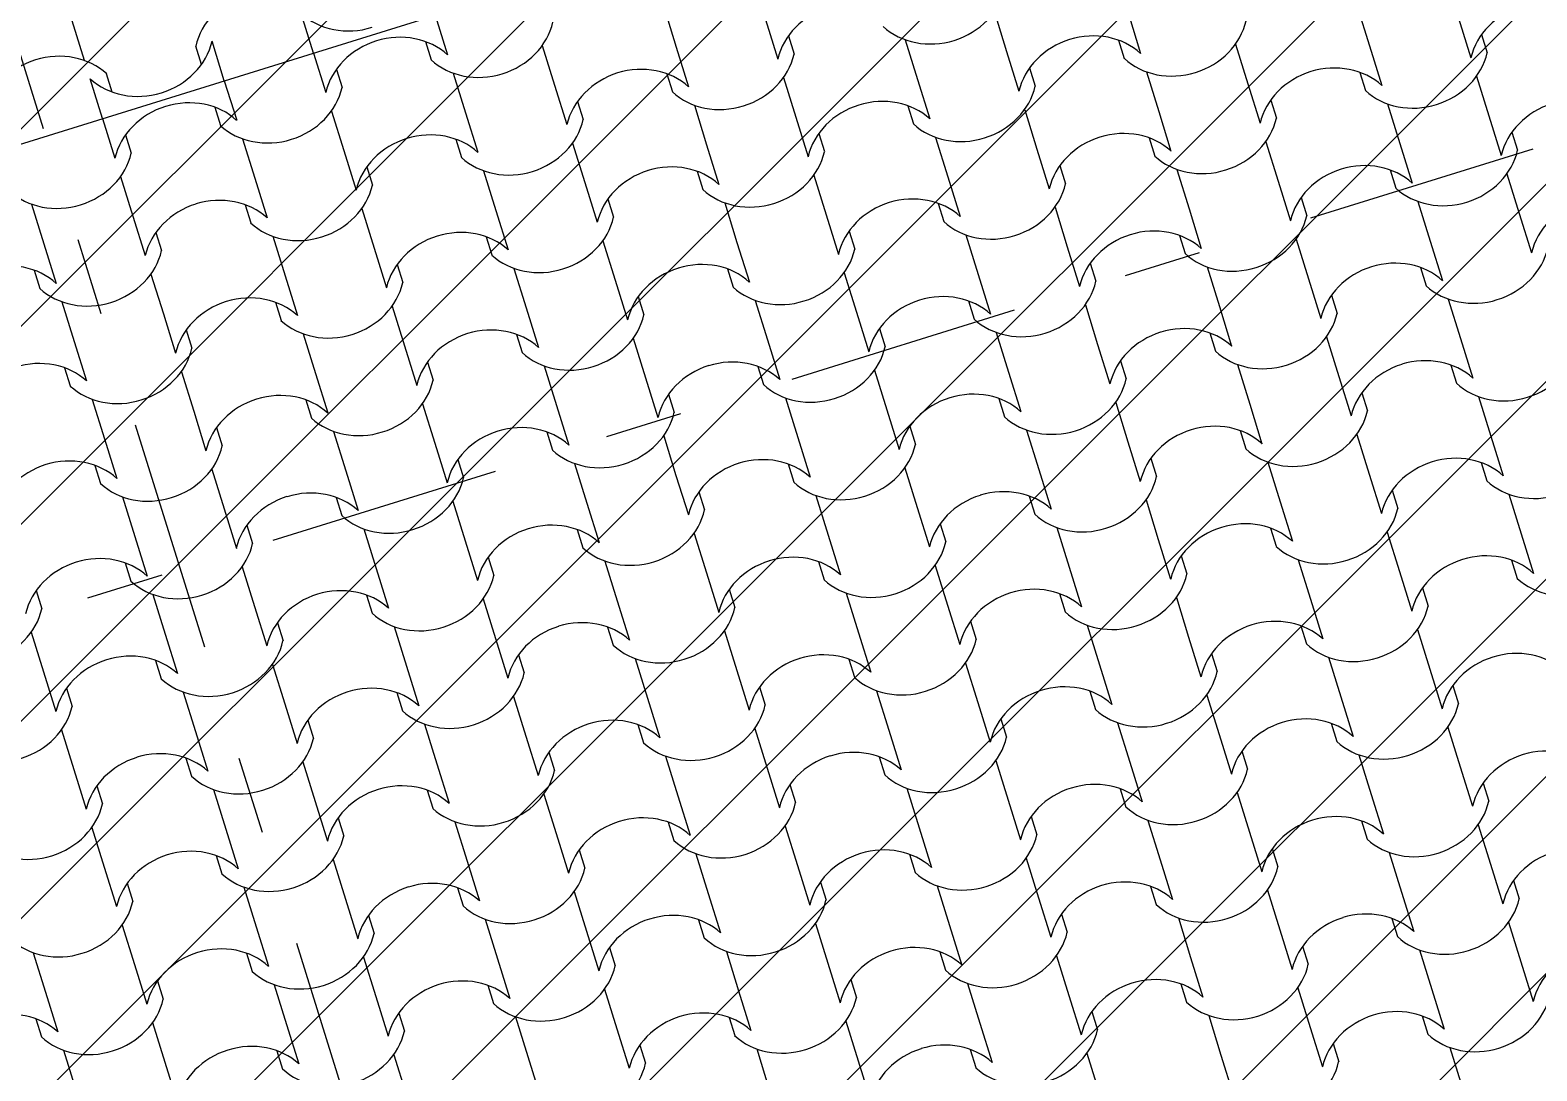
# Model space of a CAD drawing. Header units: metres. Extents: x -111189 to -108577, y -72951 to -72647.
# Drawn here: x -110190.884 to -110188.942, y -72663.99 to -72662.649 of the extents above; entities that cross this region are included whole.
import ezdxf

# ---------------------------------------------------------------- set-up
doc = ezdxf.new("R2010")
doc.units = ezdxf.units.M
doc.header["$MEASUREMENT"] = 0
doc.set_wipeout_variables(frame=1)
doc.linetypes.add('OTK - Traço Ponto CORTES_ALÇ', pattern=[0.6, 0.3, -0.15, 0, -0.15])
doc.linetypes.add('Wipeout_Contour', pattern=[1, 0, -1])
for name, color, linetype in [('00 - Cotas Implantação', 7, 'Continuous'), ('02 - PASSEIOS', 7, 'Continuous'), ('03 - COBERTURA', 7, 'Continuous'), ('13 - IMPLANTAÇÃO (apoio).Layer Apoio', 7, 'Continuous'), ('14 - CORTES.Marcadores', 7, 'Continuous')]:
    doc.layers.add(name, color=color, linetype=linetype)
doc.styles.add('ESTILO_GERADO_2', font='malgunsl.ttf')
doc.dimstyles.new('ESTILO_GERADO__1', dxfattribs={"dimtxt": 0.15, "dimasz": 0.095, "dimexe": 0.18, "dimexo": 0.5, "dimgap": 0, "dimtad": 1, "dimzin": 0, "dimdsep": 46, "dimtxsty": 'ESTILO_GERADO_2', "dimblk": 'ARROWHEAD_2', "dimblk1": 'ARROWHEAD_2', "dimblk2": 'ARROWHEAD_2', "dimcen": 0.09, "dimclrd": 7, "dimclre": 7, "dimclrt": 7, "dimadec": 0, "dimazin": 0, "dimtfac": 1, "dimtdec": 4, "dimtmove": 0, "dimatfit": 3, "dimfxl": 1, "dimtolj": 1, "dimtzin": 0, "dimarcsym": 0})

# ---------------------------------------------------------------- blocks, each defined once
blk = doc.blocks.new('Malha_8_1', base_point=(-111182.45, -72914.5203))
at = {"color": 254, "linetype": 'Wipeout_Contour', "lineweight": 0, "ltscale": 1861428.278801215}
blk.add_wipeout([(-111182.45, -72914.5203), (-111181.1398, -72916.9324), (-111179.283, -72920.3506), (-111178.6992, -72921.4255), (-111173.1932, -72931.5618), (-111171.3979, -72934.867), (-111163.9365, -72948.6033), (-111162.5896, -72948.18), (-111170.1617, -72934.1975), (-111171.9536, -72930.8885), (-111177.4458, -72920.7467), (-111178.0283, -72919.6711), (-111179.8807, -72916.2505), (-111181.0503, -72914.0907)], dxfattribs=at).dxf.layer = '02 - PASSEIOS'
blk = doc.blocks.new('Plano de Corte_1_1', base_point=(-111175.814, -72928.8103))
at = {"layer": '14 - CORTES.Marcadores', "color": 7, "linetype": 'OTK - Traço Ponto CORTES_ALÇ', "lineweight": 5}
blk.add_line((-111175.5275, -72928.7212), (-111154.4899, -72922.1814), dxfattribs=at)
blk = doc.blocks.new('*X120', base_point=(-110957.0649, -73026.2797))
at = {"layer": '03 - COBERTURA', "color": 253, "linetype": 'Continuous', "lineweight": 9}
for p, q in [((-111166.1175, -72925.1839), (-111166.1333, -72925.1329)), ((-111166.4124, -72925.1935), (-111166.4282, -72925.1425)), ((-111166.2619, -72925.1985), (-111166.2692, -72925.1751)), ((-111166.2323, -72925.2196), (-111166.2481, -72925.1686)), ((-111166.3767, -72925.2342), (-111166.384, -72925.2108)), ((-111166.3891, -72925.2683), (-111166.405, -72925.2173))]:
    blk.add_line(p, q, dxfattribs=at)
for centre, major_axis, start_param, end_param in [((-111166.18, -72925.1853), (0.0878, 0.0273), 0.466079, 2.675513), ((-111166.0656, -72925.0733), (0.0883, 0.0274), 3.612631, 4.709413), ((-111166.3377, -72925.1579), (0.0883, 0.0274), 4.715365, 5.812147), ((-111166.4516, -72925.2697), (0.0878, 0.0273), 0.466079, 2.675513), ((-111166.3372, -72925.1577), (0.0883, 0.0274), 3.612631, 4.709413)]:
    blk.add_ellipse(centre, major_axis=major_axis, ratio=0.876216, start_param=start_param, end_param=end_param, dxfattribs=at)
blk = doc.blocks.new('*X121', base_point=(-110957.0649, -73026.2797))
at = {"layer": '03 - COBERTURA', "color": 253, "linetype": 'Continuous', "lineweight": 9}
for p, q in [((-111165.9606, -72925.1351), (-111165.9448, -72925.1861)), ((-111165.6657, -72925.1254), (-111165.6499, -72925.1765)), ((-111165.2401, -72925.1311), (-111165.2243, -72925.1821)), ((-111165.0674, -72925.1334), (-111165.0516, -72925.1844)), ((-111164.7725, -72925.1237), (-111164.7567, -72925.1747)), ((-111165.535, -72925.1408), (-111165.5192, -72925.1918)), ((-111164.6419, -72925.139), (-111164.626, -72925.19)), ((-111165.9731, -72925.1692), (-111165.9658, -72925.1927)), ((-111165.8226, -72925.1742), (-111165.8067, -72925.2252)), ((-111165.6499, -72925.1765), (-111165.634, -72925.2275)), ((-111165.5055, -72925.1618), (-111165.4982, -72925.1853)), ((-111165.355, -72925.1668), (-111165.3391, -72925.2178)), ((-111165.0799, -72925.1674), (-111165.0726, -72925.1909)), ((-111164.9294, -72925.1724), (-111164.9135, -72925.2235)), ((-111164.7567, -72925.1747), (-111164.7408, -72925.2257)), ((-111164.6123, -72925.16), (-111164.605, -72925.1835)), ((-111166.1175, -72925.1839), (-111166.1016, -72925.2349)), ((-111165.2243, -72925.1821), (-111165.2084, -72925.2331)), ((-111166.0879, -72925.2049), (-111166.0806, -72925.2284)), ((-111165.9374, -72925.2099), (-111165.9215, -72925.2609)), ((-111165.6623, -72925.2106), (-111165.655, -72925.234)), ((-111165.5118, -72925.2155), (-111165.4959, -72925.2666)), ((-111165.1947, -72925.2031), (-111165.1874, -72925.2266)), ((-111165.0442, -72925.2081), (-111165.0283, -72925.2591)), ((-111164.7691, -72925.2088), (-111164.7618, -72925.2322)), ((-111164.6186, -72925.2138), (-111164.6028, -72925.2648)), ((-111166.2323, -72925.2196), (-111166.2164, -72925.2706)), ((-111165.8067, -72925.2252), (-111165.7908, -72925.2762)), ((-111165.3391, -72925.2178), (-111165.3232, -72925.2688)), ((-111164.9135, -72925.2235), (-111164.8977, -72925.2745)), ((-111166.2447, -72925.2537), (-111166.2374, -72925.2771)), ((-111165.7771, -72925.2462), (-111165.7698, -72925.2697)), ((-111165.6266, -72925.2512), (-111165.6108, -72925.3022)), ((-111165.3515, -72925.2519), (-111165.3443, -72925.2753)), ((-111164.8839, -72925.2445), (-111164.8767, -72925.2679)), ((-111164.7334, -72925.2495), (-111164.7176, -72925.3005)), ((-111166.3891, -72925.2683), (-111166.3733, -72925.3193)), ((-111166.0942, -72925.2587), (-111166.0784, -72925.3097)), ((-111165.9215, -72925.2609), (-111165.9057, -72925.3119)), ((-111165.4959, -72925.2666), (-111165.4801, -72925.3176)), ((-111165.201, -72925.2569), (-111165.1852, -72925.3079)), ((-111165.0283, -72925.2591), (-111165.0125, -72925.3102)), ((-111164.6028, -72925.2648), (-111164.5869, -72925.3158)), ((-111166.3595, -72925.2894), (-111166.3522, -72925.3128)), ((-111165.4664, -72925.2876), (-111165.4591, -72925.311)), ((-111165.3159, -72925.2926), (-111165.3, -72925.3436)), ((-111165.0408, -72925.2932), (-111165.0335, -72925.3167)), ((-111164.5732, -72925.2858), (-111164.5659, -72925.3093)), ((-111166.209, -72925.2943), (-111166.1932, -72925.3454)), ((-111166.0784, -72925.3097), (-111166.0625, -72925.3607)), ((-111165.934, -72925.295), (-111165.9267, -72925.3185)), ((-111165.7835, -72925.3), (-111165.7676, -72925.351)), ((-111165.6108, -72925.3022), (-111165.5949, -72925.3533)), ((-111165.1852, -72925.3079), (-111165.1693, -72925.3589)), ((-111164.8903, -72925.2982), (-111164.8744, -72925.3492)), ((-111164.7176, -72925.3005), (-111164.7017, -72925.3515)), ((-111166.0488, -72925.3307), (-111166.0415, -72925.3541)), ((-111165.1556, -72925.3289), (-111165.1483, -72925.3524)), ((-111166.3659, -72925.3431), (-111166.35, -72925.3941)), ((-111166.1932, -72925.3454), (-111166.1773, -72925.3964)), ((-111165.8983, -72925.3357), (-111165.8824, -72925.3867)), ((-111165.7676, -72925.351), (-111165.7517, -72925.402)), ((-111165.6232, -72925.3363), (-111165.6159, -72925.3598)), ((-111165.4727, -72925.3413), (-111165.4568, -72925.3923)), ((-111165.3, -72925.3436), (-111165.2841, -72925.3946)), ((-111165.0051, -72925.3339), (-111164.9892, -72925.3849)), ((-111164.8744, -72925.3492), (-111164.8586, -72925.4003)), ((-111164.73, -72925.3346), (-111164.7227, -72925.358)), ((-111164.5795, -72925.3396), (-111164.5637, -72925.3906)), ((-111164.8448, -72925.3703), (-111164.8376, -72925.3937)), ((-111166.4807, -72925.3788), (-111166.4648, -72925.4298)), ((-111166.2056, -72925.3794), (-111166.1983, -72925.4029)), ((-111166.0551, -72925.3844), (-111166.0393, -72925.4355)), ((-111165.8824, -72925.3867), (-111165.8666, -72925.4377)), ((-111165.738, -72925.372), (-111165.7307, -72925.3955)), ((-111165.5875, -72925.377), (-111165.5717, -72925.428)), ((-111165.3124, -72925.3777), (-111165.3052, -72925.4011)), ((-111165.1619, -72925.3827), (-111165.1461, -72925.4337)), ((-111164.9892, -72925.3849), (-111164.9734, -72925.4359)), ((-111164.6943, -72925.3753), (-111164.6785, -72925.4263)), ((-111164.5637, -72925.3906), (-111164.5478, -72925.4416)), ((-111166.35, -72925.3941), (-111166.3342, -72925.4451)), ((-111165.4568, -72925.3923), (-111165.441, -72925.4434)), ((-111166.4648, -72925.4298), (-111166.449, -72925.4808)), ((-111166.3204, -72925.4151), (-111166.3131, -72925.4386)), ((-111166.1699, -72925.4201), (-111166.1541, -72925.4711)), ((-111165.8949, -72925.4208), (-111165.8876, -72925.4442)), ((-111165.7444, -72925.4258), (-111165.7285, -72925.4768)), ((-111165.5717, -72925.428), (-111165.5558, -72925.4791)), ((-111165.4273, -72925.4134), (-111165.42, -72925.4368)), ((-111165.2768, -72925.4184), (-111165.2609, -72925.4694)), ((-111165.0017, -72925.419), (-111164.9944, -72925.4425)), ((-111164.8512, -72925.424), (-111164.8353, -72925.475)), ((-111164.6785, -72925.4263), (-111164.6626, -72925.4773)), ((-111166.0393, -72925.4355), (-111166.0234, -72925.4865)), ((-111165.1461, -72925.4337), (-111165.1302, -72925.4847)), ((-111166.4773, -72925.4639), (-111166.47, -72925.4874)), ((-111166.0097, -72925.4565), (-111166.0024, -72925.4799)), ((-111165.8592, -72925.4615), (-111165.8433, -72925.5125)), ((-111165.5841, -72925.4621), (-111165.5768, -72925.4856)), ((-111165.4336, -72925.4671), (-111165.4177, -72925.5181)), ((-111165.1165, -72925.4547), (-111165.1092, -72925.4782)), ((-111164.966, -72925.4597), (-111164.9501, -72925.5107)), ((-111164.6909, -72925.4604), (-111164.6836, -72925.4838)), ((-111166.3268, -72925.4689), (-111166.3109, -72925.5199)), ((-111166.1541, -72925.4711), (-111166.1382, -72925.5222)), ((-111165.7285, -72925.4768), (-111165.7126, -72925.5278)), ((-111165.2609, -72925.4694), (-111165.245, -72925.5204)), ((-111164.8353, -72925.475), (-111164.8195, -72925.526)), ((-111166.4416, -72925.5046), (-111166.4257, -72925.5556)), ((-111166.1665, -72925.5052), (-111166.1592, -72925.5287)), ((-111165.6989, -72925.4978), (-111165.6916, -72925.5213)), ((-111165.5484, -72925.5028), (-111165.5326, -72925.5538)), ((-111165.2733, -72925.5035), (-111165.2661, -72925.5269)), ((-111164.8057, -72925.4961), (-111164.7984, -72925.5195)), ((-111164.6552, -72925.501), (-111164.6394, -72925.5521)), ((-111166.3109, -72925.5199), (-111166.2951, -72925.5709)), ((-111166.016, -72925.5102), (-111166.0002, -72925.5612)), ((-111165.8433, -72925.5125), (-111165.8275, -72925.5635)), ((-111165.4177, -72925.5181), (-111165.4019, -72925.5692)), ((-111165.1228, -72925.5085), (-111165.107, -72925.5595)), ((-111164.9501, -72925.5107), (-111164.9343, -72925.5617)), ((-111166.2813, -72925.5409), (-111166.274, -72925.5644)), ((-111166.1308, -72925.5459), (-111166.115, -72925.5969)), ((-111165.3882, -72925.5392), (-111165.3809, -72925.5626)), ((-111165.2377, -72925.5442), (-111165.2218, -72925.5952)), ((-111164.9626, -72925.5448), (-111164.9553, -72925.5683)), ((-111166.4257, -72925.5556), (-111166.4099, -72925.6066)), ((-111166.0002, -72925.5612), (-111165.9843, -72925.6123)), ((-111165.8558, -72925.5466), (-111165.8485, -72925.57)), ((-111165.7053, -72925.5516), (-111165.6894, -72925.6026)), ((-111165.5326, -72925.5538), (-111165.5167, -72925.6048)), ((-111165.107, -72925.5595), (-111165.0911, -72925.6105)), ((-111164.8121, -72925.5498), (-111164.7962, -72925.6008)), ((-111164.6394, -72925.5521), (-111164.6235, -72925.6031)), ((-111165.9706, -72925.5823), (-111165.9633, -72925.6057)), ((-111165.0774, -72925.5805), (-111165.0701, -72925.604)), ((-111166.4382, -72925.5897), (-111166.4309, -72925.6131)), ((-111166.2877, -72925.5947), (-111166.2718, -72925.6457)), ((-111166.115, -72925.5969), (-111166.0991, -72925.6479)), ((-111165.8201, -72925.5873), (-111165.8042, -72925.6383)), ((-111165.6894, -72925.6026), (-111165.6735, -72925.6536)), ((-111165.545, -72925.5879), (-111165.5377, -72925.6114)), ((-111165.3945, -72925.5929), (-111165.3786, -72925.6439)), ((-111165.2218, -72925.5952), (-111165.2059, -72925.6462)), ((-111164.9269, -72925.5855), (-111164.911, -72925.6365)), ((-111164.7962, -72925.6008), (-111164.7804, -72925.6518)), ((-111164.6518, -72925.5862), (-111164.6445, -72925.6096)), ((-111165.6598, -72925.6236), (-111165.6525, -72925.6471)), ((-111164.7666, -72925.6218), (-111164.7593, -72925.6453)), ((-111166.4025, -72925.6304), (-111166.3866, -72925.6814)), ((-111166.1274, -72925.631), (-111166.1201, -72925.6545)), ((-111165.9769, -72925.636), (-111165.9611, -72925.687)), ((-111165.8042, -72925.6383), (-111165.7884, -72925.6893)), ((-111165.5093, -72925.6286), (-111165.4935, -72925.6796)), ((-111165.2342, -72925.6293), (-111165.2269, -72925.6527)), ((-111165.0837, -72925.6343), (-111165.0679, -72925.6853)), ((-111164.911, -72925.6365), (-111164.8952, -72925.6875)), ((-111164.6161, -72925.6268), (-111164.6003, -72925.6779)), ((-111166.2718, -72925.6457), (-111166.256, -72925.6967)), ((-111165.3786, -72925.6439), (-111165.3628, -72925.6949)), ((-111166.3866, -72925.6814), (-111166.3708, -72925.7324)), ((-111166.2422, -72925.6667), (-111166.2349, -72925.6902)), ((-111166.0917, -72925.6717), (-111166.0759, -72925.7227)), ((-111165.8167, -72925.6724), (-111165.8094, -72925.6958)), ((-111165.6661, -72925.6774), (-111165.6503, -72925.7284)), ((-111165.4935, -72925.6796), (-111165.4776, -72925.7306)), ((-111165.3491, -72925.665), (-111165.3418, -72925.6884)), ((-111165.1985, -72925.6699), (-111165.1827, -72925.721)), ((-111164.9235, -72925.6706), (-111164.9162, -72925.6941)), ((-111164.773, -72925.6756), (-111164.7571, -72925.7266)), ((-111164.6003, -72925.6779), (-111164.5844, -72925.7289)), ((-111165.9611, -72925.687), (-111165.9452, -72925.738)), ((-111165.0679, -72925.6853), (-111165.052, -72925.7363)), ((-111166.3991, -72925.7155), (-111166.3918, -72925.7389)), ((-111166.2486, -72925.7205), (-111166.2327, -72925.7715)), ((-111165.9315, -72925.7081), (-111165.9242, -72925.7315)), ((-111165.781, -72925.7131), (-111165.7651, -72925.7641)), ((-111165.5059, -72925.7137), (-111165.4986, -72925.7372)), ((-111165.3554, -72925.7187), (-111165.3395, -72925.7697)), ((-111165.1827, -72925.721), (-111165.1668, -72925.772)), ((-111165.0383, -72925.7063), (-111165.031, -72925.7297)), ((-111164.8878, -72925.7113), (-111164.8719, -72925.7623)), ((-111164.6127, -72925.7119), (-111164.6054, -72925.7354)), ((-111166.0759, -72925.7227), (-111166.06, -72925.7737)), ((-111165.6503, -72925.7284), (-111165.6344, -72925.7794)), ((-111164.7571, -72925.7266), (-111164.7413, -72925.7776)), ((-111166.3634, -72925.7562), (-111166.3475, -72925.8072)), ((-111166.0883, -72925.7568), (-111166.081, -72925.7803)), ((-111165.6207, -72925.7494), (-111165.6134, -72925.7729)), ((-111165.4702, -72925.7544), (-111165.4543, -72925.8054)), ((-111165.1951, -72925.7551), (-111165.1878, -72925.7785)), ((-111164.7275, -72925.7476), (-111164.7202, -72925.7711)), ((-111164.577, -72925.7526), (-111164.5612, -72925.8036)), ((-111166.2327, -72925.7715), (-111166.2168, -72925.8225)), ((-111165.9378, -72925.7618), (-111165.9219, -72925.8128)), ((-111165.7651, -72925.7641), (-111165.7492, -72925.8151)), ((-111165.3395, -72925.7697), (-111165.3237, -72925.8207)), ((-111165.0446, -72925.76), (-111165.0288, -72925.8111)), ((-111164.8719, -72925.7623), (-111164.8561, -72925.8133)), ((-111166.2031, -72925.7925), (-111166.1958, -72925.816)), ((-111166.0526, -72925.7975), (-111166.0368, -72925.8485)), ((-111165.7776, -72925.7982), (-111165.7703, -72925.8216)), ((-111165.31, -72925.7907), (-111165.3027, -72925.8142)), ((-111165.1594, -72925.7957), (-111165.1436, -72925.8467)), ((-111164.8844, -72925.7964), (-111164.8771, -72925.8198)), ((-111166.3475, -72925.8072), (-111166.3317, -72925.8582)), ((-111165.9219, -72925.8128), (-111165.9061, -72925.8638)), ((-111165.627, -72925.8031), (-111165.6112, -72925.8542)), ((-111165.4543, -72925.8054), (-111165.4385, -72925.8564)), ((-111165.0288, -72925.8111), (-111165.0129, -72925.8621)), ((-111164.7339, -72925.8014), (-111164.718, -72925.8524)), ((-111164.5612, -72925.8036), (-111164.5453, -72925.8547)), ((-111165.8924, -72925.8339), (-111165.8851, -72925.8573)), ((-111164.9992, -72925.8321), (-111164.9919, -72925.8555)), ((-111164.8487, -72925.8371), (-111164.8328, -72925.8881)), ((-111166.36, -72925.8413), (-111166.3527, -72925.8647)), ((-111166.2095, -72925.8463), (-111166.1936, -72925.8973)), ((-111166.0368, -72925.8485), (-111166.0209, -72925.8995)), ((-111165.7419, -72925.8388), (-111165.726, -72925.8899)), ((-111165.6112, -72925.8542), (-111165.5953, -72925.9052)), ((-111165.4668, -72925.8395), (-111165.4595, -72925.863)), ((-111165.3163, -72925.8445), (-111165.3004, -72925.8955)), ((-111165.1436, -72925.8467), (-111165.1277, -72925.8978)), ((-111164.718, -72925.8524), (-111164.7022, -72925.9034)), ((-111164.5736, -72925.8377), (-111164.5663, -72925.8612)), ((-111165.5816, -72925.8752), (-111165.5743, -72925.8986)), ((-111164.6884, -72925.8734), (-111164.6811, -72925.8969)), ((-111166.4748, -72925.877), (-111166.4675, -72925.9004)), ((-111166.3243, -72925.8819), (-111166.3084, -72925.933)), ((-111166.0492, -72925.8826), (-111166.0419, -72925.9061)), ((-111165.8987, -72925.8876), (-111165.8828, -72925.9386)), ((-111165.726, -72925.8899), (-111165.7101, -72925.9409)), ((-111165.4311, -72925.8802), (-111165.4152, -72925.9312)), ((-111165.3004, -72925.8955), (-111165.2846, -72925.9465)), ((-111165.156, -72925.8808), (-111165.1487, -72925.9043)), ((-111165.0055, -72925.8858), (-111164.9897, -72925.9368)), ((-111164.8328, -72925.8881), (-111164.817, -72925.9391)), ((-111166.1936, -72925.8973), (-111166.1777, -72925.9483)), ((-111166.4811, -72925.9307), (-111166.4653, -72925.9817)), ((-111166.3084, -72925.933), (-111166.2926, -72925.984)), ((-111166.164, -72925.9183), (-111166.1567, -72925.9418)), ((-111166.0135, -72925.9233), (-111165.9977, -72925.9743)), ((-111165.7384, -72925.9239), (-111165.7312, -72925.9474)), ((-111165.5879, -72925.9289), (-111165.5721, -72925.98)), ((-111165.4152, -72925.9312), (-111165.3994, -72925.9822)), ((-111165.2708, -72925.9165), (-111165.2636, -72925.94)), ((-111165.1203, -72925.9215), (-111165.1045, -72925.9725)), ((-111164.8453, -72925.9222), (-111164.838, -72925.9456)), ((-111164.6948, -72925.9272), (-111164.6789, -72925.9782)), ((-111165.8828, -72925.9386), (-111165.867, -72925.9896)), ((-111164.9897, -72925.9368), (-111164.9738, -72925.9879)), ((-111166.3209, -72925.9671), (-111166.3136, -72925.9905)), ((-111166.1704, -72925.972), (-111166.1545, -72926.0231)), ((-111165.8533, -72925.9596), (-111165.846, -72925.9831)), ((-111165.7028, -72925.9646), (-111165.6869, -72926.0156)), ((-111165.4277, -72925.9653), (-111165.4204, -72925.9887)), ((-111165.2772, -72925.9703), (-111165.2613, -72926.0213)), ((-111165.1045, -72925.9725), (-111165.0886, -72926.0236)), ((-111164.9601, -72925.9579), (-111164.9528, -72925.9813)), ((-111164.8096, -72925.9629), (-111164.7937, -72926.0139)), ((-111166.4653, -72925.9817), (-111166.4494, -72926.0327)), ((-111165.9977, -72925.9743), (-111165.9818, -72926.0253)), ((-111165.5721, -72925.98), (-111165.5562, -72926.031)), ((-111164.6789, -72925.9782), (-111164.6631, -72926.0292)), ((-111166.4357, -72926.0027), (-111166.4284, -72926.0262)), ((-111166.2852, -72926.0077), (-111166.2693, -72926.0587)), ((-111166.0101, -72926.0084), (-111166.0028, -72926.0318)), ((-111165.5425, -72926.001), (-111165.5352, -72926.0244)), ((-111165.392, -72926.006), (-111165.3761, -72926.057)), ((-111165.1169, -72926.0066), (-111165.1096, -72926.0301)), ((-111164.9664, -72926.0116), (-111164.9506, -72926.0626)), ((-111164.6493, -72925.9992), (-111164.642, -72926.0227)), ((-111166.1545, -72926.0231), (-111166.1386, -72926.0741)), ((-111165.8596, -72926.0134), (-111165.8437, -72926.0644)), ((-111165.6869, -72926.0156), (-111165.671, -72926.0667)), ((-111165.2613, -72926.0213), (-111165.2455, -72926.0723)), ((-111164.7937, -72926.0139), (-111164.7779, -72926.0649)), ((-111166.1249, -72926.0441), (-111166.1176, -72926.0675)), ((-111165.9744, -72926.0491), (-111165.9586, -72926.1001)), ((-111165.6993, -72926.0497), (-111165.6921, -72926.0732)), ((-111165.2317, -72926.0423), (-111165.2245, -72926.0658)), ((-111165.0812, -72926.0473), (-111165.0654, -72926.0983)), ((-111164.8062, -72926.048), (-111164.7989, -72926.0714)), ((-111166.442, -72926.0565), (-111166.4262, -72926.1075)), ((-111166.2693, -72926.0587), (-111166.2535, -72926.1098)), ((-111165.8437, -72926.0644), (-111165.8279, -72926.1154)), ((-111165.5488, -72926.0547), (-111165.533, -72926.1057)), ((-111165.3761, -72926.057), (-111165.3603, -72926.108)), ((-111164.9506, -72926.0626), (-111164.9347, -72926.1136)), ((-111164.6557, -72926.053), (-111164.6398, -72926.104)), ((-111165.8142, -72926.0854), (-111165.8069, -72926.1089)), ((-111164.921, -72926.0837), (-111164.9137, -72926.1071)), ((-111164.7705, -72926.0887), (-111164.7546, -72926.1397)), ((-111166.4262, -72926.1075), (-111166.4103, -72926.1585)), ((-111166.2818, -72926.0928), (-111166.2745, -72926.1163)), ((-111166.1313, -72926.0978), (-111166.1154, -72926.1488)), ((-111165.9586, -72926.1001), (-111165.9427, -72926.1511)), ((-111165.6637, -72926.0904), (-111165.6478, -72926.1414)), ((-111165.533, -72926.1057), (-111165.5171, -72926.1568)), ((-111165.3886, -72926.0911), (-111165.3813, -72926.1145)), ((-111165.2381, -72926.0961), (-111165.2222, -72926.1471)), ((-111165.0654, -72926.0983), (-111165.0495, -72926.1493)), ((-111164.6398, -72926.104), (-111164.6239, -72926.155)), ((-111166.3966, -72926.1285), (-111166.3893, -72926.152)), ((-111165.5034, -72926.1268), (-111165.4961, -72926.1502)), ((-111164.6102, -72926.125), (-111164.6029, -72926.1485)), ((-111166.2461, -72926.1335), (-111166.2302, -72926.1845)), ((-111165.971, -72926.1342), (-111165.9637, -72926.1576)), ((-111165.8205, -72926.1392), (-111165.8046, -72926.1902)), ((-111165.6478, -72926.1414), (-111165.6319, -72926.1924)), ((-111165.3529, -72926.1318), (-111165.337, -72926.1828)), ((-111165.2222, -72926.1471), (-111165.2064, -72926.1981)), ((-111165.0778, -72926.1324), (-111165.0705, -72926.1559)), ((-111164.9273, -72926.1374), (-111164.9115, -72926.1884)), ((-111164.7546, -72926.1397), (-111164.7388, -72926.1907)), ((-111166.1154, -72926.1488), (-111166.0995, -72926.1999)), ((-111166.4029, -72926.1823), (-111166.3871, -72926.2333)), ((-111166.2302, -72926.1845), (-111166.2144, -72926.2356)), ((-111166.0858, -72926.1699), (-111166.0785, -72926.1933)), ((-111165.9353, -72926.1749), (-111165.9195, -72926.2259)), ((-111165.6602, -72926.1755), (-111165.653, -72926.199)), ((-111165.5097, -72926.1805), (-111165.4939, -72926.2315)), ((-111165.337, -72926.1828), (-111165.3212, -72926.2338)), ((-111165.1926, -72926.1681), (-111165.1854, -72926.1916)), ((-111165.0421, -72926.1731), (-111165.0263, -72926.2241)), ((-111164.7671, -72926.1738), (-111164.7598, -72926.1972)), ((-111164.6166, -72926.1788), (-111164.6007, -72926.2298)), ((-111165.8046, -72926.1902), (-111165.7888, -72926.2412)), ((-111164.9115, -72926.1884), (-111164.8956, -72926.2394)), ((-111166.2427, -72926.2186), (-111166.2354, -72926.2421)), ((-111166.0922, -72926.2236), (-111166.0763, -72926.2746)), ((-111165.9195, -72926.2259), (-111165.9036, -72926.2769)), ((-111165.7751, -72926.2112), (-111165.7678, -72926.2347)), ((-111165.6246, -72926.2162), (-111165.6087, -72926.2672)), ((-111165.3495, -72926.2169), (-111165.3422, -72926.2403)), ((-111165.199, -72926.2219), (-111165.1831, -72926.2729)), ((-111165.0263, -72926.2241), (-111165.0104, -72926.2751)), ((-111164.8819, -72926.2095), (-111164.8746, -72926.2329)), ((-111164.7314, -72926.2144), (-111164.7155, -72926.2655)), ((-111166.3871, -72926.2333), (-111166.3712, -72926.2843)), ((-111165.4939, -72926.2315), (-111165.478, -72926.2825)), ((-111164.6007, -72926.2298), (-111164.5848, -72926.2808)), ((-111166.3575, -72926.2543), (-111166.3502, -72926.2778)), ((-111166.207, -72926.2593), (-111166.1911, -72926.3103)), ((-111165.9319, -72926.26), (-111165.9246, -72926.2834)), ((-111165.4643, -72926.2526), (-111165.457, -72926.276)), ((-111165.3138, -72926.2575), (-111165.2979, -72926.3086)), ((-111165.0387, -72926.2582), (-111165.0314, -72926.2817)), ((-111164.8882, -72926.2632), (-111164.8724, -72926.3142)), ((-111164.5711, -72926.2508), (-111164.5638, -72926.2742)), ((-111166.0763, -72926.2746), (-111166.0604, -72926.3257)), ((-111165.7814, -72926.265), (-111165.7655, -72926.316)), ((-111165.6087, -72926.2672), (-111165.5928, -72926.3182)), ((-111165.1831, -72926.2729), (-111165.1673, -72926.3239)), ((-111164.7155, -72926.2655), (-111164.6997, -72926.3165)), ((-111166.0467, -72926.2957), (-111166.0394, -72926.3191)), ((-111165.8962, -72926.3007), (-111165.8804, -72926.3517)), ((-111165.6211, -72926.3013), (-111165.6138, -72926.3248)), ((-111165.1535, -72926.2939), (-111165.1462, -72926.3174)), ((-111165.003, -72926.2989), (-111164.9872, -72926.3499)), ((-111164.728, -72926.2995), (-111164.7207, -72926.323)), ((-111166.3638, -72926.3081), (-111166.348, -72926.3591)), ((-111166.1911, -72926.3103), (-111166.1753, -72926.3613)), ((-111165.7655, -72926.316), (-111165.7497, -72926.367)), ((-111165.4706, -72926.3063), (-111165.4548, -72926.3573)), ((-111165.2979, -72926.3086), (-111165.2821, -72926.3596)), ((-111164.8724, -72926.3142), (-111164.8565, -72926.3652)), ((-111164.5775, -72926.3045), (-111164.5616, -72926.3556)), ((-111165.736, -72926.337), (-111165.7287, -72926.3605)), ((-111165.5854, -72926.342), (-111165.5696, -72926.393)), ((-111164.8428, -72926.3352), (-111164.8355, -72926.3587)), ((-111164.6923, -72926.3402), (-111164.6764, -72926.3912)), ((-111166.4786, -72926.3438), (-111166.4628, -72926.3948)), ((-111166.348, -72926.3591), (-111166.3321, -72926.4101)), ((-111166.2036, -72926.3444), (-111166.1963, -72926.3679)), ((-111166.0531, -72926.3494), (-111166.0372, -72926.4004)), ((-111165.8804, -72926.3517), (-111165.8645, -72926.4027)), ((-111165.4548, -72926.3573), (-111165.4389, -72926.4083)), ((-111165.3104, -72926.3427), (-111165.3031, -72926.3661)), ((-111165.1599, -72926.3476), (-111165.144, -72926.3987)), ((-111164.9872, -72926.3499), (-111164.9713, -72926.4009)), ((-111164.5616, -72926.3556), (-111164.5457, -72926.4066)), ((-111166.3184, -72926.3801), (-111166.3111, -72926.4036)), ((-111165.4252, -72926.3783), (-111165.4179, -72926.4018)), ((-111166.4628, -72926.3948), (-111166.4469, -72926.4458)), ((-111166.1679, -72926.3851), (-111166.152, -72926.4361)), ((-111166.0372, -72926.4004), (-111166.0213, -72926.4514)), ((-111165.8928, -72926.3858), (-111165.8855, -72926.4092)), ((-111165.7423, -72926.3908), (-111165.7264, -72926.4418)), ((-111165.5696, -72926.393), (-111165.5537, -72926.444)), ((-111165.2747, -72926.3833), (-111165.2588, -72926.4344)), ((-111165.144, -72926.3987), (-111165.1282, -72926.4497)), ((-111164.9996, -72926.384), (-111164.9923, -72926.4075)), ((-111164.8491, -72926.389), (-111164.8333, -72926.44)), ((-111164.6764, -72926.3912), (-111164.6606, -72926.4423)), ((-111165.1144, -72926.4197), (-111165.1071, -72926.4431)), ((-111166.4752, -72926.4289), (-111166.4679, -72926.4523)), ((-111166.3247, -72926.4339), (-111166.3088, -72926.4849)), ((-111166.152, -72926.4361), (-111166.1361, -72926.4871)), ((-111166.0076, -72926.4215), (-111166.0003, -72926.4449)), ((-111165.8571, -72926.4264), (-111165.8412, -72926.4775)), ((-111165.582, -72926.4271), (-111165.5747, -72926.4506)), ((-111165.4315, -72926.4321), (-111165.4157, -72926.4831)), ((-111165.2588, -72926.4344), (-111165.243, -72926.4854)), ((-111164.9639, -72926.4247), (-111164.9481, -72926.4757)), ((-111164.6889, -72926.4253), (-111164.6816, -72926.4488)), ((-111165.7264, -72926.4418), (-111165.7106, -72926.4928)), ((-111164.8333, -72926.44), (-111164.8174, -72926.491)), ((-111166.4395, -72926.4696), (-111166.4237, -72926.5206)), ((-111166.1645, -72926.4702), (-111166.1572, -72926.4937)), ((-111166.0139, -72926.4752), (-111165.9981, -72926.5262)), ((-111165.8412, -72926.4775), (-111165.8254, -72926.5285)), ((-111165.6969, -72926.4628), (-111165.6896, -72926.4862)), ((-111165.5463, -72926.4678), (-111165.5305, -72926.5188)), ((-111165.2713, -72926.4684), (-111165.264, -72926.4919)), ((-111165.1208, -72926.4734), (-111165.1049, -72926.5244)), ((-111164.9481, -72926.4757), (-111164.9322, -72926.5267)), ((-111164.8037, -72926.461), (-111164.7964, -72926.4845)), ((-111164.6532, -72926.466), (-111164.6373, -72926.517)), ((-111166.3088, -72926.4849), (-111166.293, -72926.5359)), ((-111165.4157, -72926.4831), (-111165.3998, -72926.5341))]:
    blk.add_line(p, q, dxfattribs=at)
for centre, major_axis, start_param, end_param in [((-111165.3157, -72925.0906), (0.0878, 0.0273), 3.607672, 5.817106), ((-111165.4296, -72925.2024), (0.0883, 0.0274), 1.573772, 2.670554), ((-111164.5364, -72925.2007), (0.0883, 0.0274), 1.573772, 2.670554), ((-111166.0125, -72925.2457), (0.0883, 0.0274), 0.471039, 1.56782), ((-111165.8981, -72925.1337), (0.0878, 0.0273), 3.607672, 5.817106), ((-111165.1194, -72925.2439), (0.0883, 0.0274), 0.471039, 1.56782), ((-111165.0049, -72925.132), (0.0878, 0.0273), 3.607672, 5.817106), ((-111166.012, -72925.2455), (0.0883, 0.0274), 1.573772, 2.670554), ((-111165.1188, -72925.2438), (0.0883, 0.0274), 1.573772, 2.670554), ((-111165.5873, -72925.1751), (0.0878, 0.0273), 3.607672, 5.817106), ((-111164.6942, -72925.1733), (0.0878, 0.0273), 3.607672, 5.817106), ((-111165.7012, -72925.2869), (0.0883, 0.0274), 1.573772, 2.670554), ((-111165.7018, -72925.287), (0.0883, 0.0274), 0.471039, 1.56782), ((-111164.8081, -72925.2851), (0.0883, 0.0274), 1.573772, 2.670554), ((-111164.8086, -72925.2853), (0.0883, 0.0274), 0.471039, 1.56782), ((-111166.1698, -72925.2182), (0.0878, 0.0273), 3.607672, 5.817106), ((-111165.2766, -72925.2164), (0.0878, 0.0273), 3.607672, 5.817106), ((-111166.2837, -72925.33), (0.0883, 0.0274), 1.573772, 2.670554), ((-111166.2842, -72925.3302), (0.0883, 0.0274), 0.471039, 1.56782), ((-111165.3905, -72925.3282), (0.0883, 0.0274), 1.573772, 2.670554), ((-111165.391, -72925.3284), (0.0883, 0.0274), 0.471039, 1.56782), ((-111164.4973, -72925.3265), (0.0883, 0.0274), 1.573772, 2.670554), ((-111165.859, -72925.2595), (0.0878, 0.0273), 3.607672, 5.817106), ((-111164.9658, -72925.2577), (0.0878, 0.0273), 3.607672, 5.817106), ((-111165.9734, -72925.3715), (0.0883, 0.0274), 0.471039, 1.56782), ((-111165.0797, -72925.3696), (0.0883, 0.0274), 1.573772, 2.670554), ((-111165.0803, -72925.3697), (0.0883, 0.0274), 0.471039, 1.56782), ((-111166.4414, -72925.3026), (0.0878, 0.0273), 3.607672, 5.817106), ((-111165.9729, -72925.3713), (0.0883, 0.0274), 1.573772, 2.670554), ((-111165.5482, -72925.3009), (0.0878, 0.0273), 3.607672, 5.817106), ((-111164.6551, -72925.2991), (0.0878, 0.0273), 3.607672, 5.817106), ((-111165.6627, -72925.4128), (0.0883, 0.0274), 0.471039, 1.56782), ((-111164.7695, -72925.4111), (0.0883, 0.0274), 0.471039, 1.56782), ((-111165.6621, -72925.4127), (0.0883, 0.0274), 1.573772, 2.670554), ((-111164.769, -72925.4109), (0.0883, 0.0274), 1.573772, 2.670554), ((-111166.2451, -72925.4559), (0.0883, 0.0274), 0.471039, 1.56782), ((-111166.1307, -72925.344), (0.0878, 0.0273), 3.607672, 5.817106), ((-111165.3519, -72925.4542), (0.0883, 0.0274), 0.471039, 1.56782), ((-111165.2375, -72925.3422), (0.0878, 0.0273), 3.607672, 5.817106), ((-111166.2446, -72925.4558), (0.0883, 0.0274), 1.573772, 2.670554), ((-111165.3514, -72925.454), (0.0883, 0.0274), 1.573772, 2.670554), ((-111164.4582, -72925.4522), (0.0883, 0.0274), 1.573772, 2.670554), ((-111165.9343, -72925.4973), (0.0883, 0.0274), 0.471039, 1.56782), ((-111165.8199, -72925.3853), (0.0878, 0.0273), 3.607672, 5.817106), ((-111165.0412, -72925.4955), (0.0883, 0.0274), 0.471039, 1.56782), ((-111164.9267, -72925.3835), (0.0878, 0.0273), 3.607672, 5.817106), ((-111165.9338, -72925.4971), (0.0883, 0.0274), 1.573772, 2.670554), ((-111165.0406, -72925.4954), (0.0883, 0.0274), 1.573772, 2.670554), ((-111166.4023, -72925.4284), (0.0878, 0.0273), 3.607672, 5.817106), ((-111165.5091, -72925.4266), (0.0878, 0.0273), 3.607672, 5.817106), ((-111164.7304, -72925.5369), (0.0883, 0.0274), 0.471039, 1.56782), ((-111164.616, -72925.4249), (0.0878, 0.0273), 3.607672, 5.817106), ((-111166.5167, -72925.5404), (0.0883, 0.0274), 0.471039, 1.56782), ((-111165.623, -72925.5385), (0.0883, 0.0274), 1.573772, 2.670554), ((-111165.6236, -72925.5386), (0.0883, 0.0274), 0.471039, 1.56782), ((-111164.7299, -72925.5367), (0.0883, 0.0274), 1.573772, 2.670554), ((-111166.0916, -72925.4697), (0.0878, 0.0273), 3.607672, 5.817106), ((-111165.1984, -72925.468), (0.0878, 0.0273), 3.607672, 5.817106), ((-111166.2055, -72925.5816), (0.0883, 0.0274), 1.573772, 2.670554), ((-111166.206, -72925.5817), (0.0883, 0.0274), 0.471039, 1.56782), ((-111165.3123, -72925.5798), (0.0883, 0.0274), 1.573772, 2.670554), ((-111165.3128, -72925.58), (0.0883, 0.0274), 0.471039, 1.56782), ((-111165.7808, -72925.5111), (0.0878, 0.0273), 3.607672, 5.817106), ((-111164.8876, -72925.5093), (0.0878, 0.0273), 3.607672, 5.817106), ((-111165.8947, -72925.6229), (0.0883, 0.0274), 1.573772, 2.670554), ((-111165.8952, -72925.6231), (0.0883, 0.0274), 0.471039, 1.56782), ((-111165.0015, -72925.6211), (0.0883, 0.0274), 1.573772, 2.670554), ((-111165.002, -72925.6213), (0.0883, 0.0274), 0.471039, 1.56782), ((-111166.3632, -72925.5542), (0.0878, 0.0273), 3.607672, 5.817106), ((-111165.47, -72925.5524), (0.0878, 0.0273), 3.607672, 5.817106), ((-111164.5769, -72925.5507), (0.0878, 0.0273), 3.607672, 5.817106), ((-111166.4776, -72925.6662), (0.0883, 0.0274), 0.471039, 1.56782), ((-111165.5845, -72925.6644), (0.0883, 0.0274), 0.471039, 1.56782), ((-111164.6908, -72925.6625), (0.0883, 0.0274), 1.573772, 2.670554), ((-111164.6913, -72925.6626), (0.0883, 0.0274), 0.471039, 1.56782), ((-111165.5839, -72925.6642), (0.0883, 0.0274), 1.573772, 2.670554), ((-111165.1593, -72925.5938), (0.0878, 0.0273), 3.607672, 5.817106), ((-111166.1669, -72925.7075), (0.0883, 0.0274), 0.471039, 1.56782), ((-111166.0524, -72925.5955), (0.0878, 0.0273), 3.607672, 5.817106), ((-111165.2737, -72925.7058), (0.0883, 0.0274), 0.471039, 1.56782), ((-111166.1664, -72925.7074), (0.0883, 0.0274), 1.573772, 2.670554), ((-111165.2732, -72925.7056), (0.0883, 0.0274), 1.573772, 2.670554), ((-111165.8561, -72925.7489), (0.0883, 0.0274), 0.471039, 1.56782), ((-111165.7417, -72925.6369), (0.0878, 0.0273), 3.607672, 5.817106), ((-111164.9629, -72925.7471), (0.0883, 0.0274), 0.471039, 1.56782), ((-111164.8485, -72925.6351), (0.0878, 0.0273), 3.607672, 5.817106), ((-111165.8556, -72925.7487), (0.0883, 0.0274), 1.573772, 2.670554), ((-111164.9624, -72925.7469), (0.0883, 0.0274), 1.573772, 2.670554), ((-111166.3241, -72925.68), (0.0878, 0.0273), 3.607672, 5.817106), ((-111165.4309, -72925.6782), (0.0878, 0.0273), 3.607672, 5.817106), ((-111164.6522, -72925.7884), (0.0883, 0.0274), 0.471039, 1.56782), ((-111164.5378, -72925.6765), (0.0878, 0.0273), 3.607672, 5.817106), ((-111166.438, -72925.7918), (0.0883, 0.0274), 1.573772, 2.670554), ((-111166.4385, -72925.792), (0.0883, 0.0274), 0.471039, 1.56782), ((-111165.5448, -72925.79), (0.0883, 0.0274), 1.573772, 2.670554), ((-111165.5454, -72925.7902), (0.0883, 0.0274), 0.471039, 1.56782), ((-111164.6517, -72925.7883), (0.0883, 0.0274), 1.573772, 2.670554), ((-111166.0133, -72925.7213), (0.0878, 0.0273), 3.607672, 5.817106), ((-111165.1202, -72925.7196), (0.0878, 0.0273), 3.607672, 5.817106), ((-111166.1273, -72925.8331), (0.0883, 0.0274), 1.573772, 2.670554), ((-111166.1278, -72925.8333), (0.0883, 0.0274), 0.471039, 1.56782), ((-111165.2341, -72925.8314), (0.0883, 0.0274), 1.573772, 2.670554), ((-111165.2346, -72925.8315), (0.0883, 0.0274), 0.471039, 1.56782), ((-111165.7026, -72925.7627), (0.0878, 0.0273), 3.607672, 5.817106), ((-111164.8094, -72925.7609), (0.0878, 0.0273), 3.607672, 5.817106), ((-111165.8165, -72925.8745), (0.0883, 0.0274), 1.573772, 2.670554), ((-111165.817, -72925.8747), (0.0883, 0.0274), 0.471039, 1.56782), ((-111164.9233, -72925.8727), (0.0883, 0.0274), 1.573772, 2.670554), ((-111164.9238, -72925.8729), (0.0883, 0.0274), 0.471039, 1.56782), ((-111166.285, -72925.8058), (0.0878, 0.0273), 3.607672, 5.817106), ((-111165.3918, -72925.804), (0.0878, 0.0273), 3.607672, 5.817106), ((-111164.4986, -72925.8022), (0.0878, 0.0273), 3.607672, 5.817106), ((-111166.3994, -72925.9178), (0.0883, 0.0274), 0.471039, 1.56782), ((-111165.5063, -72925.916), (0.0883, 0.0274), 0.471039, 1.56782), ((-111164.6126, -72925.9141), (0.0883, 0.0274), 1.573772, 2.670554), ((-111164.6131, -72925.9142), (0.0883, 0.0274), 0.471039, 1.56782), ((-111166.3989, -72925.9176), (0.0883, 0.0274), 1.573772, 2.670554), ((-111165.5057, -72925.9158), (0.0883, 0.0274), 1.573772, 2.670554), ((-111165.0811, -72925.8454), (0.0878, 0.0273), 3.607672, 5.817106), ((-111166.0887, -72925.9591), (0.0883, 0.0274), 0.471039, 1.56782), ((-111165.9742, -72925.8471), (0.0878, 0.0273), 3.607672, 5.817106), ((-111165.1955, -72925.9573), (0.0883, 0.0274), 0.471039, 1.56782), ((-111166.0881, -72925.9589), (0.0883, 0.0274), 1.573772, 2.670554), ((-111165.195, -72925.9572), (0.0883, 0.0274), 1.573772, 2.670554), ((-111166.5567, -72925.8902), (0.0878, 0.0273), 3.607672, 5.817106), ((-111165.7779, -72926.0004), (0.0883, 0.0274), 0.471039, 1.56782), ((-111165.6635, -72925.8885), (0.0878, 0.0273), 3.607672, 5.817106), ((-111164.8847, -72925.9987), (0.0883, 0.0274), 0.471039, 1.56782), ((-111164.7703, -72925.8867), (0.0878, 0.0273), 3.607672, 5.817106), ((-111165.7774, -72926.0003), (0.0883, 0.0274), 1.573772, 2.670554), ((-111164.8842, -72925.9985), (0.0883, 0.0274), 1.573772, 2.670554), ((-111166.2459, -72925.9316), (0.0878, 0.0273), 3.607672, 5.817106), ((-111165.3527, -72925.9298), (0.0878, 0.0273), 3.607672, 5.817106), ((-111164.574, -72926.04), (0.0883, 0.0274), 0.471039, 1.56782), ((-111166.3598, -72926.0434), (0.0883, 0.0274), 1.573772, 2.670554), ((-111166.3603, -72926.0435), (0.0883, 0.0274), 0.471039, 1.56782), ((-111165.4666, -72926.0416), (0.0883, 0.0274), 1.573772, 2.670554), ((-111165.4672, -72926.0418), (0.0883, 0.0274), 0.471039, 1.56782), ((-111164.5735, -72926.0399), (0.0883, 0.0274), 1.573772, 2.670554), ((-111165.9351, -72925.9729), (0.0878, 0.0273), 3.607672, 5.817106), ((-111165.042, -72925.9711), (0.0878, 0.0273), 3.607672, 5.817106), ((-111166.049, -72926.0847), (0.0883, 0.0274), 1.573772, 2.670554), ((-111166.0496, -72926.0849), (0.0883, 0.0274), 0.471039, 1.56782), ((-111165.1559, -72926.083), (0.0883, 0.0274), 1.573772, 2.670554), ((-111165.1564, -72926.0831), (0.0883, 0.0274), 0.471039, 1.56782), ((-111166.5176, -72926.016), (0.0878, 0.0273), 3.607672, 5.817106), ((-111165.6244, -72926.0142), (0.0878, 0.0273), 3.607672, 5.817106), ((-111164.7312, -72926.0125), (0.0878, 0.0273), 3.607672, 5.817106), ((-111165.7383, -72926.1261), (0.0883, 0.0274), 1.573772, 2.670554), ((-111165.7388, -72926.1262), (0.0883, 0.0274), 0.471039, 1.56782), ((-111164.8451, -72926.1243), (0.0883, 0.0274), 1.573772, 2.670554), ((-111164.8456, -72926.1245), (0.0883, 0.0274), 0.471039, 1.56782), ((-111166.2068, -72926.0574), (0.0878, 0.0273), 3.607672, 5.817106), ((-111165.3136, -72926.0556), (0.0878, 0.0273), 3.607672, 5.817106), ((-111166.3212, -72926.1693), (0.0883, 0.0274), 0.471039, 1.56782), ((-111165.4281, -72926.1676), (0.0883, 0.0274), 0.471039, 1.56782), ((-111164.5343, -72926.1656), (0.0883, 0.0274), 1.573772, 2.670554), ((-111164.5349, -72926.1658), (0.0883, 0.0274), 0.471039, 1.56782), ((-111166.3207, -72926.1692), (0.0883, 0.0274), 1.573772, 2.670554), ((-111165.896, -72926.0987), (0.0878, 0.0273), 3.607672, 5.817106), ((-111165.4275, -72926.1674), (0.0883, 0.0274), 1.573772, 2.670554), ((-111165.0029, -72926.0969), (0.0878, 0.0273), 3.607672, 5.817106), ((-111166.0105, -72926.2107), (0.0883, 0.0274), 0.471039, 1.56782), ((-111165.1173, -72926.2089), (0.0883, 0.0274), 0.471039, 1.56782), ((-111166.0099, -72926.2105), (0.0883, 0.0274), 1.573772, 2.670554), ((-111165.1168, -72926.2087), (0.0883, 0.0274), 1.573772, 2.670554), ((-111166.4785, -72926.1418), (0.0878, 0.0273), 3.607672, 5.817106), ((-111165.6997, -72926.252), (0.0883, 0.0274), 0.471039, 1.56782), ((-111165.5853, -72926.14), (0.0878, 0.0273), 3.607672, 5.817106), ((-111164.8065, -72926.2503), (0.0883, 0.0274), 0.471039, 1.56782), ((-111164.6921, -72926.1383), (0.0878, 0.0273), 3.607672, 5.817106), ((-111165.6992, -72926.2519), (0.0883, 0.0274), 1.573772, 2.670554), ((-111164.806, -72926.2501), (0.0883, 0.0274), 1.573772, 2.670554), ((-111166.1677, -72926.1831), (0.0878, 0.0273), 3.607672, 5.817106), ((-111165.3889, -72926.2934), (0.0883, 0.0274), 0.471039, 1.56782), ((-111165.2745, -72926.1814), (0.0878, 0.0273), 3.607672, 5.817106), ((-111166.2816, -72926.295), (0.0883, 0.0274), 1.573772, 2.670554), ((-111166.2821, -72926.2951), (0.0883, 0.0274), 0.471039, 1.56782), ((-111165.3884, -72926.2932), (0.0883, 0.0274), 1.573772, 2.670554), ((-111164.4952, -72926.2914), (0.0883, 0.0274), 1.573772, 2.670554), ((-111165.8569, -72926.2245), (0.0878, 0.0273), 3.607672, 5.817106), ((-111164.9638, -72926.2227), (0.0878, 0.0273), 3.607672, 5.817106), ((-111165.9708, -72926.3363), (0.0883, 0.0274), 1.573772, 2.670554), ((-111165.9714, -72926.3365), (0.0883, 0.0274), 0.471039, 1.56782), ((-111165.0777, -72926.3345), (0.0883, 0.0274), 1.573772, 2.670554), ((-111165.0782, -72926.3347), (0.0883, 0.0274), 0.471039, 1.56782), ((-111166.4394, -72926.2676), (0.0878, 0.0273), 3.607672, 5.817106), ((-111165.5462, -72926.2658), (0.0878, 0.0273), 3.607672, 5.817106), ((-111164.653, -72926.2641), (0.0878, 0.0273), 3.607672, 5.817106), ((-111165.6601, -72926.3776), (0.0883, 0.0274), 1.573772, 2.670554), ((-111165.6606, -72926.3778), (0.0883, 0.0274), 0.471039, 1.56782), ((-111164.7669, -72926.3759), (0.0883, 0.0274), 1.573772, 2.670554), ((-111164.7674, -72926.376), (0.0883, 0.0274), 0.471039, 1.56782), ((-111166.1286, -72926.3089), (0.0878, 0.0273), 3.607672, 5.817106), ((-111165.2354, -72926.3072), (0.0878, 0.0273), 3.607672, 5.817106), ((-111166.243, -72926.4209), (0.0883, 0.0274), 0.471039, 1.56782), ((-111165.3493, -72926.419), (0.0883, 0.0274), 1.573772, 2.670554), ((-111165.3498, -72926.4191), (0.0883, 0.0274), 0.471039, 1.56782), ((-111164.4561, -72926.4172), (0.0883, 0.0274), 1.573772, 2.670554), ((-111166.2425, -72926.4207), (0.0883, 0.0274), 1.573772, 2.670554), ((-111165.8178, -72926.3503), (0.0878, 0.0273), 3.607672, 5.817106), ((-111164.9247, -72926.3485), (0.0878, 0.0273), 3.607672, 5.817106), ((-111165.9323, -72926.4623), (0.0883, 0.0274), 0.471039, 1.56782), ((-111165.0391, -72926.4605), (0.0883, 0.0274), 0.471039, 1.56782), ((-111165.9317, -72926.4621), (0.0883, 0.0274), 1.573772, 2.670554), ((-111165.0386, -72926.4603), (0.0883, 0.0274), 1.573772, 2.670554), ((-111164.6139, -72926.3898), (0.0878, 0.0273), 3.607672, 5.817106), ((-111166.5147, -72926.5054), (0.0883, 0.0274), 0.471039, 1.56782), ((-111166.4002, -72926.3934), (0.0878, 0.0273), 3.607672, 5.817106), ((-111165.6215, -72926.5036), (0.0883, 0.0274), 0.471039, 1.56782), ((-111165.5071, -72926.3916), (0.0878, 0.0273), 3.607672, 5.817106), ((-111164.7283, -72926.5018), (0.0883, 0.0274), 0.471039, 1.56782), ((-111165.621, -72926.5034), (0.0883, 0.0274), 1.573772, 2.670554), ((-111164.7278, -72926.5017), (0.0883, 0.0274), 1.573772, 2.670554), ((-111166.0895, -72926.4347), (0.0878, 0.0273), 3.607672, 5.817106), ((-111165.3107, -72926.5449), (0.0883, 0.0274), 0.471039, 1.56782), ((-111165.1963, -72926.433), (0.0878, 0.0273), 3.607672, 5.817106), ((-111166.2034, -72926.5465), (0.0883, 0.0274), 1.573772, 2.670554), ((-111166.2039, -72926.5467), (0.0883, 0.0274), 0.471039, 1.56782), ((-111165.3102, -72926.5448), (0.0883, 0.0274), 1.573772, 2.670554), ((-111165.7787, -72926.4761), (0.0878, 0.0273), 3.607672, 5.817106), ((-111164.8856, -72926.4743), (0.0878, 0.0273), 3.607672, 5.817106)]:
    blk.add_ellipse(centre, major_axis=major_axis, ratio=0.876216, start_param=start_param, end_param=end_param, dxfattribs=at)
blk = doc.blocks.new('Cobertura_2_1', base_point=(-111162.6239, -72921.6369))
at = {"layer": '03 - COBERTURA', "color": 7, "linetype": 'Continuous', "lineweight": 13, "flags": 128}
blk.add_lwpolyline([(-111168.0856, -72925.7957), (-111161.9263, -72923.881)], dxfattribs=at)
at = {"layer": '03 - COBERTURA', "color": 7, "linetype": 'Continuous', "lineweight": 13}
for name in ['*X120', '*X121']:
    blk.add_blockref(name, (-110957.0649, -73026.2797), dxfattribs=at)
blk = doc.blocks.new('ARROWHEAD_2')
at = {"color": 0, "linetype": 'Continuous', "lineweight": 0}
for p, q in [((-0.378, -0.655), (0.378, 0.655)), ((0, 0), (-1, 0))]:
    blk.add_line(p, q, dxfattribs=at)
blk = doc.blocks.new('*D3284')
at = {"layer": '00 - Cotas Implantação', "color": 7, "linetype": 'Continuous', "lineweight": -2, "transparency": 16777216}
for p, q in [((-110184.528, -72663.8002), (-110184.1354, -72665.063)), ((-110184.2796, -72664.9193), (-110188.7413, -72666.3063)), ((-110193.5498, -72667.8011), (-110189.089, -72666.4144)), ((-110193.9785, -72666.7419), (-110193.5871, -72668.0012))]:
    blk.add_line(p, q, dxfattribs=at)
at = {"layer": 'Defpoints', "color": 0, "linetype": 'Continuous', "transparency": 16777216}
for p in [(-110184.6764, -72663.3228), (-110194.127, -72666.2645), (-110193.6405, -72667.8293)]:
    blk.add_point(p, dxfattribs=at)
at = {"layer": '00 - Cotas Implantação', "color": 7, "linetype": 'Continuous', "lineweight": -2, "transparency": 16777216, "xscale": 0.095, "yscale": 0.095, "zscale": 0.095}
for p, rotation in [((-110184.1889, -72664.8911), 17.26855362301489), ((-110193.6405, -72667.8293), 197.2685536230149)]:
    blk.add_blockref('ARROWHEAD_2', p, dxfattribs=dict(at, rotation=rotation))
at = {"layer": '00 - Cotas Implantação', "color": 7, "linetype": 'Continuous', "lineweight": 5, "transparency": 16777216, "insert": (-110188.9151, -72666.3603), "char_height": 0.15, "attachment_point": 5, "rotation": 17.2686, "style": 'ESTILO_GERADO_2'}
blk.add_mtext('\\A1;9.90', dxfattribs=at)
blk = doc.blocks.new('Plano de Corte_4_1', base_point=(-111170.592, -72912.0077))
at = {"layer": '14 - CORTES.Marcadores', "color": 7, "linetype": 'OTK - Traço Ponto CORTES_ALÇ', "lineweight": 5}
blk.add_line((-111170.5029, -72912.2942), (-111163.6544, -72934.3248), dxfattribs=at)

msp = doc.modelspace()

# ---------------------------------------------------------------- block references
at = {"layer": '02 - PASSEIOS', "color": 7, "lineweight": 13}
msp.add_blockref('Malha_8_1', (-110206.8514, -72652.0145), dxfattribs=at)

# ---------------------------------------------------------------- next in the draw order: hatches: boundary and pattern name
at = {"layer": '13 - IMPLANTAÇÃO (apoio).Layer Apoio', "linetype": 'Continuous', "lineweight": 13}
h = msp.add_hatch(dxfattribs=at)
h.set_pattern_fill('MASONRY_BLOCK_0001', color=134, style=0, pattern_type=2)
h.set_pattern_definition([(45, (-110190.99825, -72660.07814), (-0.1272792, 0.1272792), [])])
h.paths.add_polyline_path([(-110197.3213, -72656.8339), (-110195.7629, -72661.8473), (-110195.5233, -72661.7728), (-110194.1281, -72666.2609), (-110184.6752, -72663.3224), (-110187.6288, -72653.8209)])

# ---------------------------------------------------------------- next in the draw order: block references
at = {"layer": '03 - COBERTURA', "color": 7, "linetype": 'Continuous', "lineweight": 13}
msp.add_blockref('Cobertura_2_1', (-110187.0253, -72659.1311), dxfattribs=at)
at = {"layer": '14 - CORTES.Marcadores', "color": 7, "lineweight": 5}
for name, p in [('Plano de Corte_4_1', (-110194.9934, -72649.5018)), ('Plano de Corte_1_1', (-110200.2154, -72666.3044))]:
    msp.add_blockref(name, p, dxfattribs=at)

# ---------------------------------------------------------------- next in the draw order: dimensions: what is measured, and where the dimension line sits
at = {"layer": '00 - Cotas Implantação', "color": 7, "linetype": 'Continuous', "lineweight": 5}
dim = msp.add_linear_dim(base=(-110193.6405, -72667.8293), p1=(-110184.6764, -72663.3228), p2=(-110194.127, -72666.2645), angle=197.2686, dimstyle='ESTILO_GERADO__1', dxfattribs=at)
dim.commit()
dim.dimension.update_dxf_attribs({"geometry": '*D3284', "text_midpoint": (-110188.9151, -72666.3603), "dimtype": 160, "text_rotation": 17.2686})

doc.saveas('drawing.dxf')
